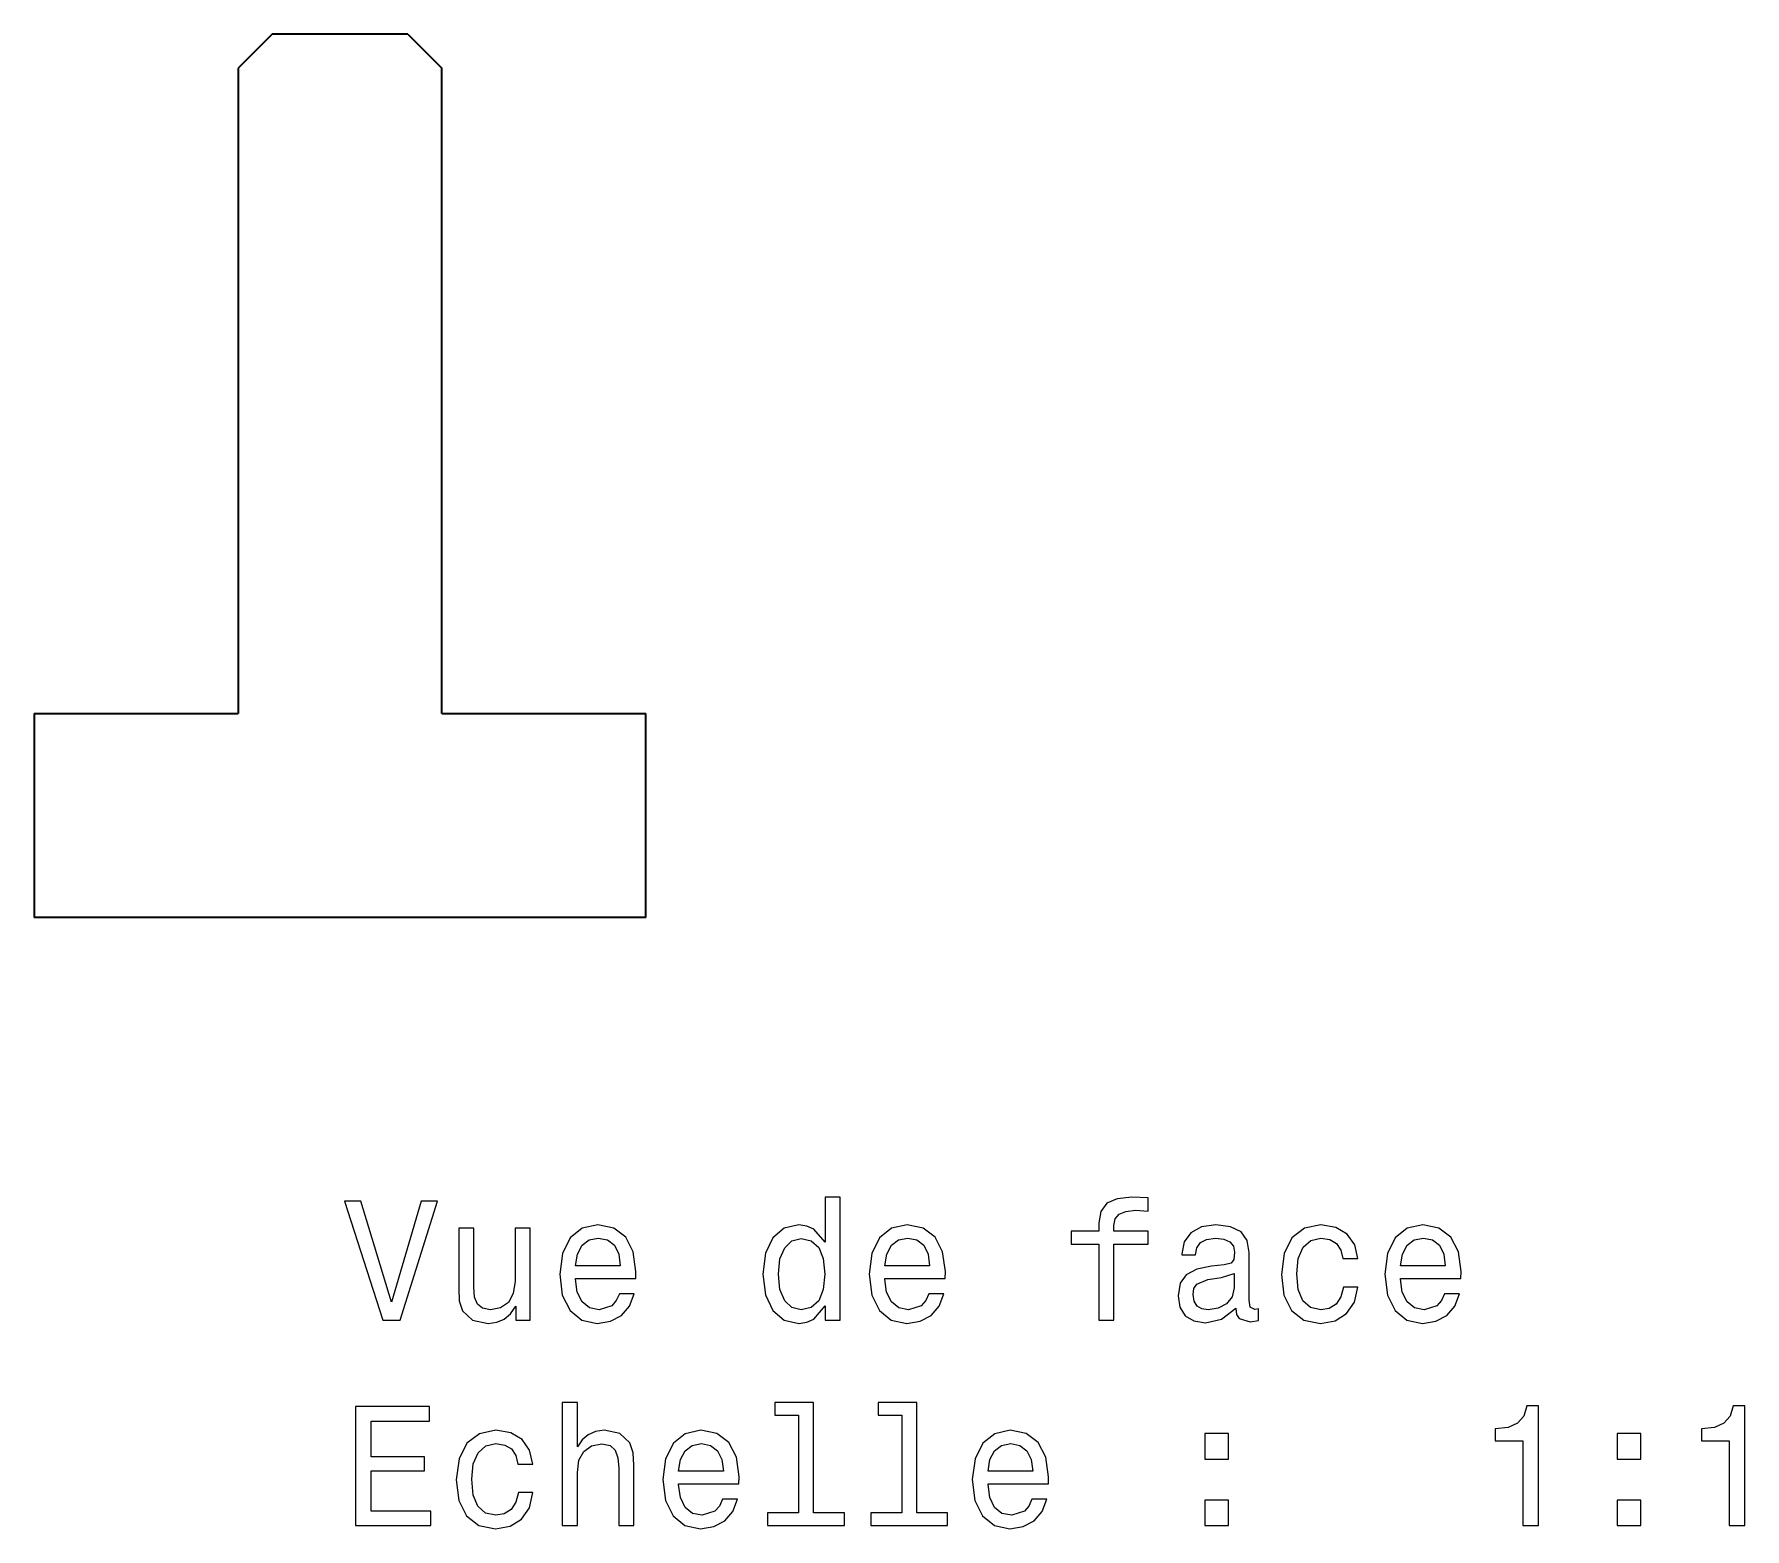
# Model space of a CAD drawing. Extents: x 139.5 to 189.9, y 74 to 118.
import ezdxf

# ---------------------------------------------------------------- set-up
doc = ezdxf.new("R2010")
doc.units = 0

msp = doc.modelspace()

# ---------------------------------------------------------------- linework, layer by layer
at = {"color": 7, "lineweight": 35, "ltscale": 0.035355}
for p, q in [((146.5, 118), (145.5, 117)), ((150.5, 118), (151.5, 117))]:
    msp.add_line(p, q, dxfattribs=at)
at = {"color": 7, "lineweight": 35, "ltscale": 0.1}
msp.add_line((150.5, 118), (146.5, 118), dxfattribs=at)
at = {"color": 7, "lineweight": 35, "ltscale": 0.475}
for p, q in [((145.5, 117), (145.5, 98)), ((151.5, 98), (151.5, 117))]:
    msp.add_line(p, q, dxfattribs=at)
at = {"color": 7, "lineweight": 35, "ltscale": 0.15}
for p, q in [((139.5, 98), (145.5, 98)), ((139.5, 98), (139.5, 92)), ((151.5, 98), (157.5, 98)), ((157.5, 92), (157.5, 98))]:
    msp.add_line(p, q, dxfattribs=at)
at = {"color": 7, "lineweight": 35, "ltscale": 0.45}
msp.add_line((157.5, 92), (139.5, 92), dxfattribs=at)
at = {"color": 7, "lineweight": 13}
for points in [[(150.895538, 83.648415), (150.018005, 80.66787), (149.11528, 83.648415), (148.636169, 83.648415), (149.765854, 80.143372), (150.270172, 80.143372), (151.374634, 83.648415)], [(162.782425, 80.561958), (162.782425, 80.143372), (163.226227, 80.143372), (163.226227, 83.764412), (162.78746, 83.764412), (162.78746, 82.438042), (162.44957, 82.821327), (162.242798, 82.912102), (162.005768, 82.947403), (161.577087, 82.846542), (161.244232, 82.564117), (161.027374, 82.110229), (160.951736, 81.5), (161.027374, 80.889771), (161.244232, 80.430832), (161.577087, 80.143372), (162.005768, 80.047554), (162.242798, 80.082855), (162.454605, 80.17363)], [(170.841492, 82.382568), (170.841492, 80.143372), (171.285309, 80.143372), (171.285309, 82.382568), (172.293945, 82.382568), (172.293945, 82.760803), (171.285309, 82.760803), (171.285309, 82.927231), (171.320602, 83.12896), (171.4366, 83.265129), (171.633286, 83.345818), (171.91571, 83.376083), (172.293945, 83.355911), (172.293945, 83.739197), (171.81485, 83.764412), (171.381134, 83.719017), (171.078537, 83.582855), (170.896973, 83.345818), (170.841492, 83.007927), (170.841492, 82.760803), (170.029541, 82.760803), (170.029541, 82.382568)], [(154.097977, 82.851585), (153.654175, 82.851585), (153.654175, 81.288185), (153.603745, 80.925072), (153.457489, 80.662827), (153.230545, 80.501442), (152.932999, 80.451012), (152.695969, 80.491356), (152.544662, 80.612389), (152.458939, 80.81916), (152.438766, 81.111671), (152.438766, 82.851585), (151.994965, 82.851585), (151.994965, 81.071327), (152.010086, 80.713257), (152.105911, 80.415703), (152.398422, 80.143372), (152.867432, 80.047554), (153.119598, 80.082855), (153.336456, 80.17363), (153.523056, 80.329971), (153.674347, 80.556915), (153.674347, 80.143372), (154.097977, 80.143372)], [(155.434433, 81.368874), (157.209656, 81.368874), (157.214691, 81.575645), (157.134003, 82.155617), (156.912109, 82.58934), (156.559082, 82.851585), (156.090057, 82.947403), (155.631119, 82.846542), (155.278091, 82.564117), (155.051147, 82.105186), (154.970459, 81.5), (155.046112, 80.879684), (155.273056, 80.425789), (155.621033, 80.143372), (156.074921, 80.047554), (156.468292, 80.113113), (156.791061, 80.284584), (157.028091, 80.556915), (157.164261, 80.920029), (156.72551, 80.920029), (156.63472, 80.7183), (156.503601, 80.567001), (156.130402, 80.445969), (155.842941, 80.501442), (155.626083, 80.677956), (155.484863, 80.965416), (155.434433, 81.353745)], [(164.542511, 81.368874), (166.317719, 81.368874), (166.322769, 81.575645), (166.242081, 82.155617), (166.020172, 82.58934), (165.667145, 82.851585), (165.19812, 82.947403), (164.739197, 82.846542), (164.386169, 82.564117), (164.159225, 82.105186), (164.078537, 81.5), (164.154175, 80.879684), (164.381119, 80.425789), (164.729111, 80.143372), (165.182999, 80.047554), (165.57637, 80.113113), (165.899139, 80.284584), (166.136169, 80.556915), (166.272339, 80.920029), (165.833572, 80.920029), (165.742798, 80.7183), (165.611664, 80.567001), (165.23848, 80.445969), (164.951004, 80.501442), (164.734146, 80.677956), (164.592941, 80.965416), (164.542511, 81.353745)], [(174.871033, 80.496399), (174.871033, 80.48127), (174.896255, 80.309799), (174.971909, 80.188759), (175.289627, 80.092941), (175.536743, 80.133286), (175.536743, 80.476227), (175.430832, 80.461098), (175.289627, 80.526657), (175.264404, 80.728386), (175.264404, 82.130402), (175.203888, 82.488472), (175.027374, 82.740631), (174.719742, 82.89193), (174.286026, 82.947403), (173.862396, 82.886887), (173.549713, 82.715416), (173.353027, 82.448128), (173.28746, 82.0951), (173.28746, 82.064842), (173.685883, 82.064842), (173.721176, 82.276657), (173.832138, 82.427956), (174.013687, 82.51873), (174.270889, 82.554031), (174.518005, 82.528816), (174.694519, 82.453171), (174.80043, 82.322044), (174.835739, 82.140488), (174.815567, 81.928673), (174.734863, 81.822769), (174.533142, 81.772331), (174.154907, 81.731987), (173.721176, 81.641212), (173.413544, 81.479828), (173.231995, 81.227669), (173.176514, 80.854469), (173.226944, 80.521614), (173.383286, 80.274498), (173.635452, 80.118156), (173.983429, 80.062683), (174.452454, 80.168587)], [(178.023056, 81.953888), (178.461823, 81.953888), (178.371033, 82.357346), (178.154175, 82.675072), (177.816284, 82.871758), (177.377518, 82.947403), (176.893372, 82.846542), (176.525208, 82.564117), (176.293228, 82.105186), (176.21254, 81.489914), (176.288177, 80.879684), (176.515137, 80.425789), (176.873199, 80.143372), (177.362396, 80.047554), (177.796112, 80.123199), (178.134003, 80.335014), (178.365997, 80.66787), (178.466858, 81.111671), (178.043228, 81.111671), (177.967575, 80.829254), (177.82637, 80.617432), (177.624634, 80.486313), (177.377518, 80.445969), (177.069885, 80.511528), (176.847977, 80.713257), (176.711823, 81.041069), (176.666428, 81.505043), (176.711823, 81.958931), (176.853027, 82.286743), (177.079971, 82.488472), (177.377518, 82.559074), (177.639771, 82.513687), (177.836456, 82.397697), (177.967575, 82.206055)], [(179.722626, 81.368874), (181.497833, 81.368874), (181.502884, 81.575645), (181.42218, 82.155617), (181.200287, 82.58934), (180.84726, 82.851585), (180.378235, 82.947403), (179.919312, 82.846542), (179.566284, 82.564117), (179.33934, 82.105186), (179.258636, 81.5), (179.33429, 80.879684), (179.561234, 80.425789), (179.909225, 80.143372), (180.363113, 80.047554), (180.756485, 80.113113), (181.079254, 80.284584), (181.316284, 80.556915), (181.452454, 80.920029), (181.013687, 80.920029), (180.922913, 80.7183), (180.791779, 80.567001), (180.418579, 80.445969), (180.131119, 80.501442), (179.914261, 80.677956), (179.773056, 80.965416), (179.722626, 81.353745)], [(155.434433, 81.742073), (155.489914, 82.090057), (155.626083, 82.34726), (155.832855, 82.503601), (156.105194, 82.559074), (156.372482, 82.503601), (156.579254, 82.34726), (156.705338, 82.090057), (156.750717, 81.742073)], [(162.081406, 82.548988), (162.373917, 82.478386), (162.595825, 82.2817), (162.726944, 81.953888), (162.777374, 81.5), (162.726944, 81.041069), (162.595825, 80.713257), (162.373917, 80.511528), (162.081406, 80.445969), (161.804031, 80.511528), (161.592224, 80.713257), (161.451004, 81.046112), (161.405624, 81.5), (161.451004, 81.948845), (161.592224, 82.276657), (161.804031, 82.478386)], [(164.542511, 81.742073), (164.597977, 82.090057), (164.734146, 82.34726), (164.940918, 82.503601), (165.213257, 82.559074), (165.480545, 82.503601), (165.687317, 82.34726), (165.8134, 82.090057), (165.858795, 81.742073)], [(179.722626, 81.742073), (179.778091, 82.090057), (179.914261, 82.34726), (180.121033, 82.503601), (180.393372, 82.559074), (180.66066, 82.503601), (180.867432, 82.34726), (180.993515, 82.090057), (181.03891, 81.742073)], [(174.820602, 81.091499), (174.760086, 80.829254), (174.598709, 80.627518), (174.356628, 80.496399), (174.059082, 80.451012), (173.867432, 80.476227), (173.731262, 80.556915), (173.645538, 80.698128), (173.620316, 80.894814), (173.640488, 81.071327), (173.721176, 81.197403), (174.043945, 81.338615), (174.452454, 81.399132), (174.820602, 81.520172)], [(148.958939, 74.096542), (151.177948, 74.096542), (151.177948, 74.520172), (149.422913, 74.520172), (149.422913, 75.70533), (150.986313, 75.70533), (150.986313, 76.123917), (149.422913, 76.123917), (149.422913, 77.172913), (151.137604, 77.172913), (151.137604, 77.596542), (148.958939, 77.596542)], [(155.046112, 74.096542), (155.489914, 74.096542), (155.489914, 75.659943), (155.535309, 76.018013), (155.681549, 76.280258), (155.908508, 76.441643), (156.21109, 76.502159), (156.453171, 76.451729), (156.604462, 76.315559), (156.680115, 76.088615), (156.705338, 75.786026), (156.705338, 74.096542), (157.149139, 74.096542), (157.149139, 75.876801), (157.128967, 76.234871), (157.038177, 76.532425), (156.740631, 76.804756), (156.276657, 76.900574), (156.02449, 76.865273), (155.807632, 76.769455), (155.626083, 76.618156), (155.489914, 76.411385), (155.489914, 77.717583), (155.046112, 77.717583)], [(162.000717, 77.344383), (162.000717, 74.469742), (161.087891, 74.469742), (161.087891, 74.096542), (163.35231, 74.096542), (163.35231, 74.469742), (162.444519, 74.469742), (162.444519, 77.717583), (161.304749, 77.717583), (161.304749, 77.344383)], [(165.036743, 77.344383), (165.036743, 74.469742), (164.123917, 74.469742), (164.123917, 74.096542), (166.388336, 74.096542), (166.388336, 74.469742), (165.480545, 74.469742), (165.480545, 77.717583), (164.340775, 77.717583), (164.340775, 77.344383)], [(183.323486, 74.096542), (183.78241, 74.096542), (183.78241, 77.621758), (183.439484, 77.621758), (183.348694, 77.314125), (183.167145, 77.107346), (182.889771, 76.986313), (182.506485, 76.945969), (182.506485, 76.587898), (183.323486, 76.587898)], [(189.395538, 74.096542), (189.854462, 74.096542), (189.854462, 77.621758), (189.51152, 77.621758), (189.420746, 77.314125), (189.239197, 77.107346), (188.961807, 76.986313), (188.578522, 76.945969), (188.578522, 76.587898), (189.395538, 76.587898)], [(153.734863, 75.907059), (154.17363, 75.907059), (154.082855, 76.310516), (153.865997, 76.628242), (153.528091, 76.824928), (153.08934, 76.900574), (152.605194, 76.799713), (152.23703, 76.517288), (152.005051, 76.058357), (151.924347, 75.443085), (152, 74.832855), (152.226944, 74.37896), (152.585022, 74.096542), (153.074203, 74.000725), (153.507919, 74.07637), (153.845825, 74.288185), (154.077805, 74.62104), (154.17868, 75.064842), (153.755051, 75.064842), (153.679398, 74.782425), (153.538177, 74.570602), (153.336456, 74.439484), (153.08934, 74.399139), (152.781708, 74.464699), (152.559799, 74.666428), (152.42363, 74.99424), (152.378235, 75.458214), (152.42363, 75.912102), (152.564835, 76.239914), (152.791794, 76.441643), (153.08934, 76.512245), (153.351578, 76.466858), (153.548279, 76.350868), (153.679398, 76.159225)], [(158.470459, 75.322044), (160.245682, 75.322044), (160.250717, 75.528816), (160.170029, 76.108788), (159.94812, 76.542511), (159.595108, 76.804756), (159.126083, 76.900574), (158.667145, 76.799713), (158.314117, 76.517288), (158.087173, 76.058357), (158.006485, 75.453171), (158.082138, 74.832855), (158.309082, 74.37896), (158.657059, 74.096542), (159.110947, 74.000725), (159.504318, 74.066284), (159.827087, 74.237755), (160.064117, 74.510086), (160.200287, 74.873199), (159.761536, 74.873199), (159.670746, 74.671471), (159.539627, 74.520172), (159.166428, 74.399139), (158.878967, 74.454613), (158.662109, 74.631126), (158.520889, 74.918587), (158.470459, 75.306915)], [(167.578537, 75.322044), (169.353745, 75.322044), (169.358795, 75.528816), (169.278107, 76.108788), (169.056198, 76.542511), (168.703171, 76.804756), (168.234146, 76.900574), (167.775223, 76.799713), (167.422195, 76.517288), (167.195251, 76.058357), (167.114548, 75.453171), (167.190201, 74.832855), (167.417145, 74.37896), (167.765137, 74.096542), (168.219025, 74.000725), (168.612396, 74.066284), (168.935165, 74.237755), (169.172195, 74.510086), (169.30835, 74.873199), (168.869598, 74.873199), (168.778824, 74.671471), (168.64769, 74.520172), (168.27449, 74.399139), (167.98703, 74.454613), (167.770172, 74.631126), (167.628967, 74.918587), (167.578537, 75.306915)], [(173.958221, 76.053314), (174.654175, 76.053314), (174.654175, 76.804756), (173.958221, 76.804756)], [(186.102295, 76.053314), (186.798264, 76.053314), (186.798264, 76.804756), (186.102295, 76.804756)], [(158.470459, 75.695244), (158.52594, 76.043228), (158.662109, 76.30043), (158.868881, 76.456772), (159.141205, 76.512245), (159.408508, 76.456772), (159.61528, 76.30043), (159.741348, 76.043228), (159.786743, 75.695244)], [(167.578537, 75.695244), (167.634003, 76.043228), (167.770172, 76.30043), (167.976944, 76.456772), (168.249283, 76.512245), (168.516571, 76.456772), (168.723343, 76.30043), (168.849426, 76.043228), (168.894806, 75.695244)], [(173.958221, 74.096542), (174.654175, 74.096542), (174.654175, 74.847984), (173.958221, 74.847984)], [(186.102295, 74.096542), (186.798264, 74.096542), (186.798264, 74.847984), (186.102295, 74.847984)]]:
    msp.add_lwpolyline(points, close=True, dxfattribs=at)

doc.saveas('drawing.dxf')
